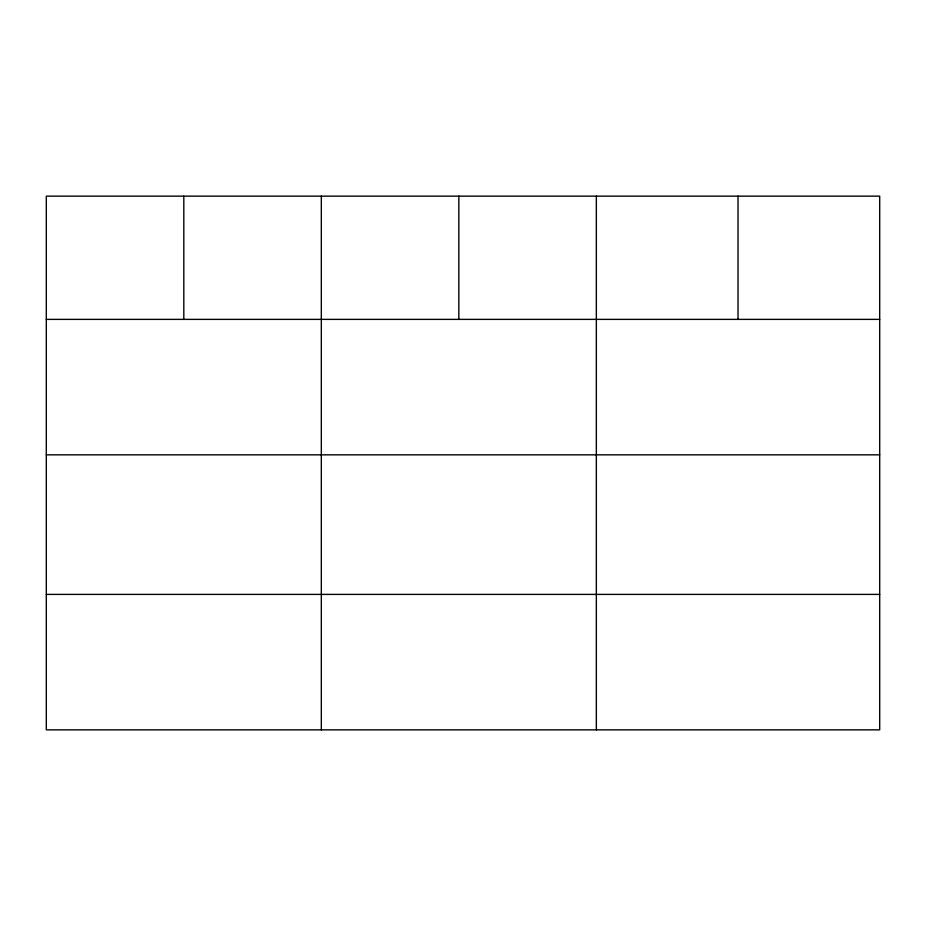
<?xml version="1.0" encoding="UTF-8"?>
<svg xmlns="http://www.w3.org/2000/svg" width="926" height="926" viewBox="0 0 926 926"><rect width="100%" height="100%" fill="white"/><g stroke="black" fill="none" stroke-linecap="round" stroke-linejoin="round"><path stroke-width="1.39" d="M879.7 454.84L879.7 196.15L46.3 196.15L46.3 729.85L879.7 729.85L879.7 454.84L46.3 454.84M46.3 319.377L879.7 319.377M46.3 594.399L879.7 594.399M738.022 196.15L738.022 319.377M596.344 196.15L596.344 729.85M458.833 196.15L458.833 319.377M321.322 196.15L321.322 729.85M183.811 196.15L183.811 319.377"/></g></svg>
